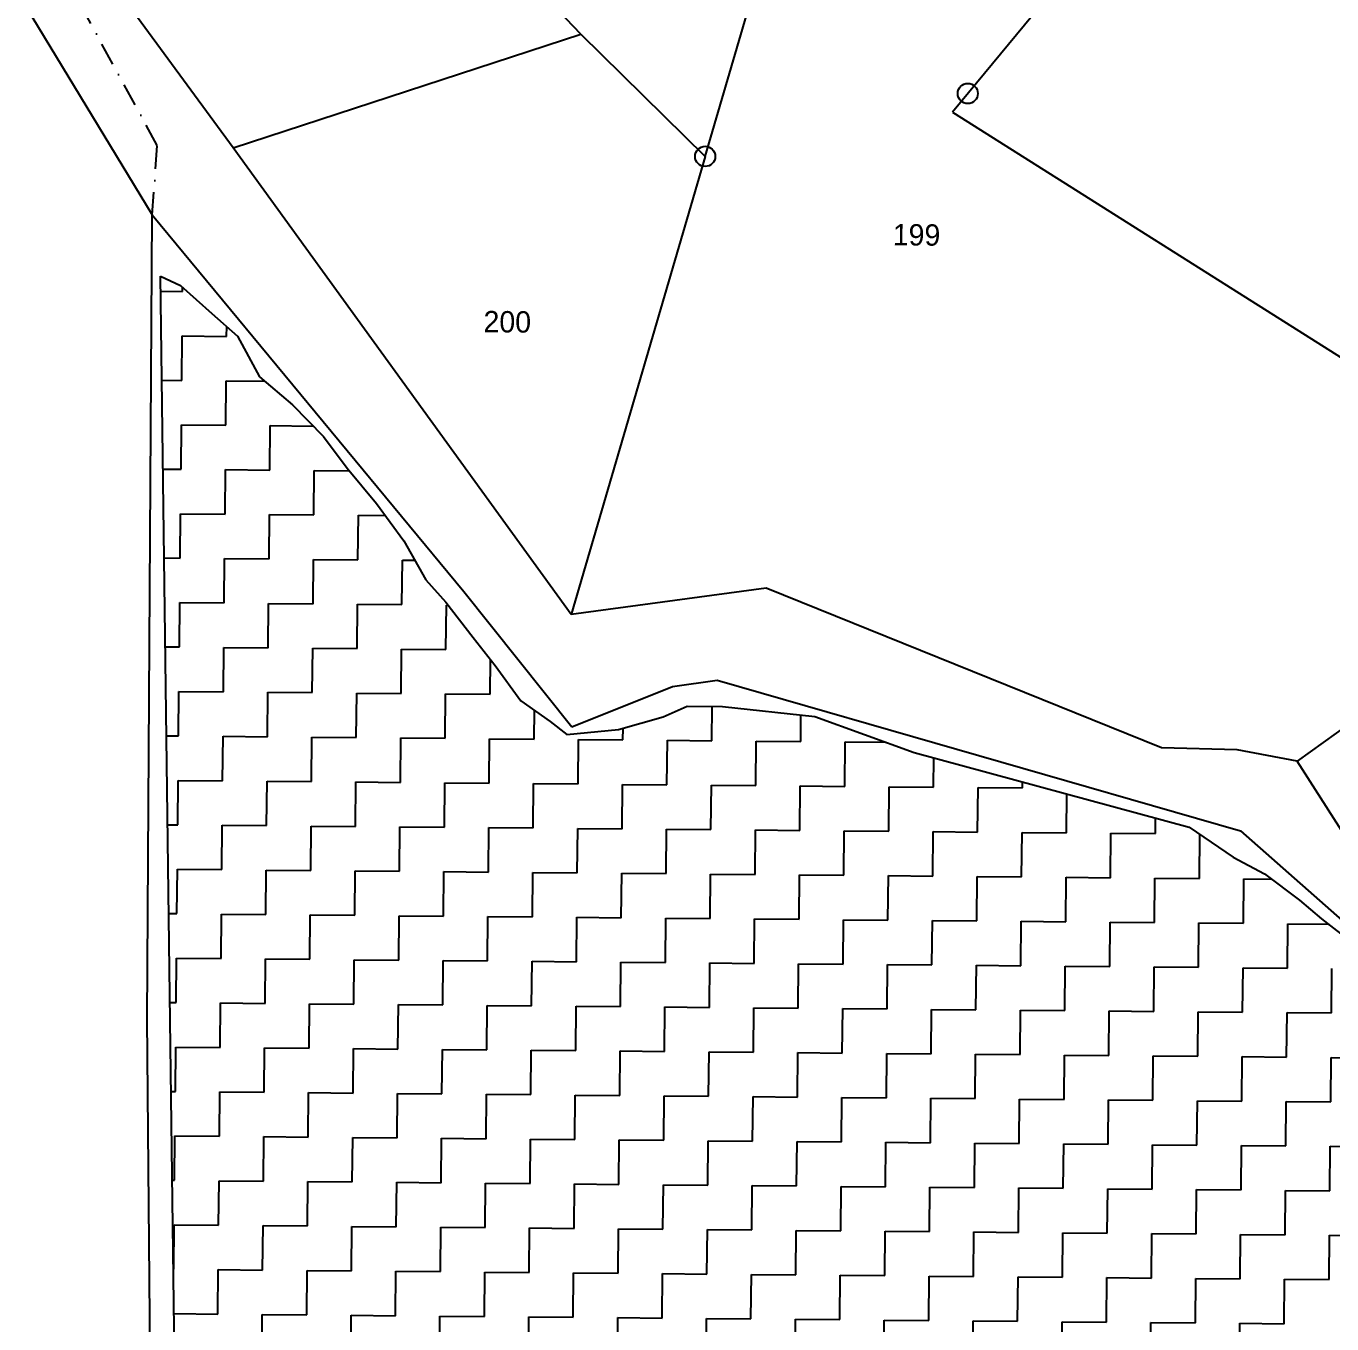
# Model space of a CAD drawing. Header units: metres. Extents: x 286188 to 288650, y 2015524 to 2018848.
# Drawn here: x 286259.2 to 286544.1, y 2016101.8 to 2016384.9 of the extents above; entities that cross this region are included whole.
import ezdxf
from ezdxf.enums import TextEntityAlignment as Align

# ---------------------------------------------------------------- set-up
doc = ezdxf.new("R2010")
doc.units = ezdxf.units.M
doc.header["$MEASUREMENT"] = 0
doc.linetypes.add('DASHDOT', pattern=[1, 0.5, -0.25, 0, -0.25])
for name, color, linetype in [('POLY_HATCH', 12, 'Continuous'), ('POLY_PARCEL', 6, 'Continuous'), ('POLY_WATER', 4, 'Continuous'), ('TEXT_PARCEL', 7, 'Continuous'), ('V_BOUND_LINE', 7, 'Continuous'), ('V_BOUND_STREAM_LINE', 7, 'DASHDOT')]:
    doc.layers.add(name, color=color, linetype=linetype)
doc.styles.add('TEXT_MAP', font='', dxfattribs={"height": 1.8})
doc.styles.get('TEXT_MAP').set_extended_font_data('Kruti Dev 050')

msp = doc.modelspace()

# ---------------------------------------------------------------- linework, layer by layer
for centre in [(286464.7, 2016370.19), (286407.4, 2016356.47)]:
    msp.add_circle(centre, 2.2)
at = {"layer": 'POLY_HATCH'}
for p, q in [((286291.9, 2016075.13), (286288.54, 2016330.35)), ((286288.54, 2016330.35), (286292.96, 2016328.29)), ((286292.96, 2016328.29), (286299.76, 2016322.18)), ((286299.76, 2016322.18), (286305.36, 2016317.29)), ((286305.36, 2016317.29), (286310.13, 2016308.38)), ((286310.13, 2016308.38), (286317.33, 2016302.27)), ((286317.33, 2016302.27), (286324.13, 2016295.35)), ((286324.13, 2016295.35), (286329.31, 2016288.45)), ((286329.31, 2016288.45), (286335.7, 2016280.73)), ((286335.7, 2016280.73), (286341.68, 2016272.61)), ((286341.68, 2016272.61), (286346.44, 2016264.1)), ((286346.44, 2016264.1), (286350.84, 2016259.22)), ((286350.84, 2016259.22), (286356.82, 2016251.5)), ((286356.82, 2016251.5), (286361.61, 2016245.41)), ((286361.61, 2016245.41), (286367.18, 2016237.7)), ((286367.18, 2016237.7), (286373.6, 2016233.21)), ((286388.51, 2016231.46), (286398.22, 2016234.19)), ((286398.22, 2016234.19), (286403.49, 2016236.57)), ((286403.49, 2016236.57), (286411.15, 2016236.5)), ((286411.15, 2016236.5), (286431.31, 2016234.3)), ((286431.31, 2016234.3), (286453.02, 2016226.44)), ((286373.6, 2016233.21), (286377.21, 2016230.35)), ((286377.21, 2016230.35), (286388.51, 2016231.46)), ((286453.02, 2016226.44), (286513, 2016210.17)), ((286513, 2016210.17), (286522.62, 2016203.63)), ((286522.62, 2016203.63), (286529.45, 2016199.94)), ((286529.45, 2016199.94), (286537.06, 2016194.23)), ((286537.06, 2016194.23), (286541.87, 2016190.15)), ((286541.87, 2016190.15), (286548.68, 2016184.85))]:
    msp.add_line(p, q, dxfattribs=at)
at = {"layer": 'POLY_HATCH', "linetype": 'Continuous'}
for p, q in [((286293.39, 2016327), (286293.39, 2016327.9)), ((286288.58, 2016327.05), (286293.39, 2016327)), ((286302.99, 2016317.22), (286303.01, 2016319.35)), ((286293.21, 2016307.61), (286293.3, 2016317.31)), ((286293.3, 2016317.31), (286302.99, 2016317.22)), ((286288.83, 2016307.65), (286293.21, 2016307.61)), ((286302.82, 2016297.83), (286302.91, 2016307.53)), ((286302.91, 2016307.53), (286311.22, 2016307.45)), ((286293.04, 2016288.22), (286293.12, 2016297.92)), ((286293.12, 2016297.92), (286302.82, 2016297.83)), ((286312.43, 2016288.05), (286312.51, 2016297.74)), ((286312.51, 2016297.74), (286321.86, 2016297.66)), ((286289.09, 2016288.26), (286293.04, 2016288.22)), ((286302.64, 2016278.44), (286302.73, 2016288.14)), ((286302.73, 2016288.14), (286312.43, 2016288.05)), ((286322.03, 2016278.27), (286322.12, 2016287.96)), ((286322.12, 2016287.96), (286329.77, 2016287.89)), ((286292.86, 2016268.84), (286292.95, 2016278.53)), ((286292.95, 2016278.53), (286302.64, 2016278.44)), ((286312.25, 2016268.66), (286312.34, 2016278.35)), ((286312.34, 2016278.35), (286322.03, 2016278.27)), ((286331.64, 2016268.48), (286331.73, 2016278.18)), ((286331.73, 2016278.18), (286337.61, 2016278.13)), ((286289.35, 2016268.87), (286292.86, 2016268.84)), ((286302.47, 2016259.05), (286302.56, 2016268.75)), ((286302.56, 2016268.75), (286312.25, 2016268.66)), ((286321.86, 2016258.88), (286321.95, 2016268.57)), ((286321.95, 2016268.57), (286331.64, 2016268.48)), ((286341.25, 2016258.7), (286341.33, 2016268.4)), ((286341.33, 2016268.4), (286344.05, 2016268.37)), ((286292.69, 2016249.45), (286292.77, 2016259.14)), ((286292.77, 2016259.14), (286302.47, 2016259.05)), ((286312.08, 2016249.27), (286312.16, 2016258.97)), ((286312.16, 2016258.97), (286321.86, 2016258.88)), ((286331.46, 2016249.1), (286331.55, 2016258.79)), ((286331.55, 2016258.79), (286341.25, 2016258.7)), ((286350.85, 2016248.92), (286350.94, 2016258.61)), ((286350.94, 2016258.61), (286351.31, 2016258.61)), ((286289.6, 2016249.47), (286292.69, 2016249.45)), ((286302.29, 2016239.66), (286302.38, 2016249.36)), ((286302.38, 2016249.36), (286312.08, 2016249.27)), ((286321.68, 2016239.49), (286321.77, 2016249.18)), ((286321.77, 2016249.18), (286331.46, 2016249.1)), ((286341.07, 2016239.31), (286341.16, 2016249.01)), ((286341.16, 2016249.01), (286350.85, 2016248.92)), ((286360.46, 2016239.14), (286360.53, 2016246.78)), ((286292.51, 2016230.06), (286292.6, 2016239.75)), ((286292.6, 2016239.75), (286302.29, 2016239.66)), ((286311.9, 2016229.88), (286311.99, 2016239.58)), ((286311.99, 2016239.58), (286321.68, 2016239.49)), ((286331.29, 2016229.71), (286331.38, 2016239.4)), ((286331.38, 2016239.4), (286341.07, 2016239.31)), ((286350.68, 2016229.53), (286350.77, 2016239.23)), ((286350.77, 2016239.23), (286360.46, 2016239.14)), ((286370.07, 2016229.36), (286370.13, 2016235.64)), ((286408.85, 2016229), (286408.92, 2016236.52)), ((286428.24, 2016228.83), (286428.29, 2016234.63)), ((286389.46, 2016229.18), (286389.48, 2016231.73)), ((286289.86, 2016230.08), (286292.51, 2016230.06)), ((286302.12, 2016220.27), (286302.21, 2016229.97)), ((286302.21, 2016229.97), (286311.9, 2016229.88)), ((286321.51, 2016220.1), (286321.59, 2016229.79)), ((286321.59, 2016229.79), (286331.29, 2016229.71)), ((286340.9, 2016219.92), (286340.98, 2016229.62)), ((286340.98, 2016229.62), (286350.68, 2016229.53)), ((286360.29, 2016219.75), (286360.37, 2016229.44)), ((286360.37, 2016229.44), (286370.07, 2016229.36)), ((286379.68, 2016219.57), (286379.76, 2016229.27)), ((286379.76, 2016229.27), (286389.46, 2016229.18)), ((286399.07, 2016219.4), (286399.15, 2016229.09)), ((286399.15, 2016229.09), (286408.85, 2016229)), ((286418.46, 2016219.22), (286418.54, 2016228.92)), ((286418.54, 2016228.92), (286428.24, 2016228.83)), ((286437.85, 2016219.05), (286437.93, 2016228.74)), ((286437.93, 2016228.74), (286446.89, 2016228.66)), ((286457.24, 2016218.87), (286457.29, 2016225.28)), ((286292.34, 2016210.67), (286292.42, 2016220.36)), ((286292.42, 2016220.36), (286302.12, 2016220.27)), ((286311.72, 2016210.49), (286311.81, 2016220.19)), ((286311.81, 2016220.19), (286321.51, 2016220.1)), ((286331.11, 2016210.32), (286331.2, 2016220.01)), ((286331.2, 2016220.01), (286340.9, 2016219.92)), ((286350.5, 2016210.14), (286350.59, 2016219.84)), ((286350.59, 2016219.84), (286360.29, 2016219.75)), ((286369.89, 2016209.97), (286369.98, 2016219.66)), ((286369.98, 2016219.66), (286379.68, 2016219.57)), ((286476.62, 2016218.7), (286476.64, 2016220.04)), ((286389.28, 2016209.79), (286389.37, 2016219.49)), ((286389.37, 2016219.49), (286399.07, 2016219.4)), ((286408.67, 2016209.62), (286408.76, 2016219.31)), ((286408.76, 2016219.31), (286418.46, 2016219.22)), ((286428.06, 2016209.44), (286428.15, 2016219.13)), ((286428.15, 2016219.13), (286437.85, 2016219.05)), ((286447.45, 2016209.26), (286447.54, 2016218.96)), ((286447.54, 2016218.96), (286457.24, 2016218.87)), ((286466.84, 2016209.09), (286466.93, 2016218.78)), ((286466.93, 2016218.78), (286476.62, 2016218.7)), ((286486.23, 2016208.91), (286486.31, 2016217.41)), ((286505.62, 2016208.74), (286505.65, 2016212.16)), ((286290.11, 2016210.69), (286292.34, 2016210.67)), ((286301.94, 2016200.88), (286302.03, 2016210.58)), ((286302.03, 2016210.58), (286311.72, 2016210.49)), ((286321.33, 2016200.71), (286321.42, 2016210.4)), ((286321.42, 2016210.4), (286331.11, 2016210.32)), ((286340.72, 2016200.53), (286340.81, 2016210.23)), ((286340.81, 2016210.23), (286350.5, 2016210.14)), ((286360.11, 2016200.36), (286360.2, 2016210.05)), ((286360.2, 2016210.05), (286369.89, 2016209.97)), ((286379.5, 2016200.18), (286379.59, 2016209.88)), ((286379.59, 2016209.88), (286389.28, 2016209.79)), ((286398.89, 2016200.01), (286398.98, 2016209.7)), ((286398.98, 2016209.7), (286408.67, 2016209.62)), ((286418.28, 2016199.83), (286418.37, 2016209.53)), ((286418.37, 2016209.53), (286428.06, 2016209.44)), ((286437.67, 2016199.66), (286437.76, 2016209.35)), ((286437.76, 2016209.35), (286447.45, 2016209.26)), ((286457.06, 2016199.48), (286457.15, 2016209.18)), ((286457.15, 2016209.18), (286466.84, 2016209.09)), ((286476.45, 2016199.31), (286476.54, 2016209)), ((286476.54, 2016209), (286486.23, 2016208.91)), ((286495.84, 2016199.13), (286495.93, 2016208.83)), ((286495.93, 2016208.83), (286505.62, 2016208.74)), ((286515.23, 2016198.96), (286515.32, 2016208.6)), ((286292.16, 2016191.28), (286292.25, 2016200.97)), ((286292.25, 2016200.97), (286301.94, 2016200.88)), ((286311.55, 2016191.1), (286311.64, 2016200.8)), ((286311.64, 2016200.8), (286321.33, 2016200.71)), ((286330.94, 2016190.93), (286331.03, 2016200.62)), ((286331.03, 2016200.62), (286340.72, 2016200.53)), ((286350.33, 2016190.75), (286350.42, 2016200.45)), ((286350.42, 2016200.45), (286360.11, 2016200.36)), ((286369.72, 2016190.58), (286369.81, 2016200.27)), ((286369.81, 2016200.27), (286379.5, 2016200.18)), ((286389.11, 2016190.4), (286389.2, 2016200.1)), ((286389.2, 2016200.1), (286398.89, 2016200.01)), ((286408.5, 2016190.23), (286408.59, 2016199.92)), ((286408.59, 2016199.92), (286418.28, 2016199.83)), ((286427.89, 2016190.05), (286427.98, 2016199.75)), ((286427.98, 2016199.75), (286437.67, 2016199.66)), ((286447.28, 2016189.88), (286447.37, 2016199.57)), ((286447.37, 2016199.57), (286457.06, 2016199.48)), ((286466.67, 2016189.7), (286466.75, 2016199.39)), ((286466.75, 2016199.39), (286476.45, 2016199.31)), ((286486.06, 2016189.52), (286486.14, 2016199.22)), ((286486.14, 2016199.22), (286495.84, 2016199.13)), ((286505.45, 2016189.35), (286505.53, 2016199.04)), ((286505.53, 2016199.04), (286515.23, 2016198.96)), ((286524.84, 2016189.17), (286524.92, 2016198.87)), ((286524.92, 2016198.87), (286530.95, 2016198.81)), ((286290.37, 2016191.29), (286292.16, 2016191.28)), ((286301.77, 2016181.49), (286301.85, 2016191.19)), ((286301.85, 2016191.19), (286311.55, 2016191.1)), ((286321.16, 2016181.32), (286321.24, 2016191.01)), ((286321.24, 2016191.01), (286330.94, 2016190.93)), ((286340.55, 2016181.14), (286340.63, 2016190.84)), ((286340.63, 2016190.84), (286350.33, 2016190.75)), ((286359.94, 2016180.97), (286360.02, 2016190.66)), ((286360.02, 2016190.66), (286369.72, 2016190.58)), ((286379.33, 2016180.79), (286379.41, 2016190.49)), ((286379.41, 2016190.49), (286389.11, 2016190.4)), ((286398.72, 2016180.62), (286398.8, 2016190.31)), ((286398.8, 2016190.31), (286408.5, 2016190.23)), ((286418.11, 2016180.44), (286418.19, 2016190.14)), ((286418.19, 2016190.14), (286427.89, 2016190.05)), ((286437.5, 2016180.27), (286437.58, 2016189.96)), ((286437.58, 2016189.96), (286447.28, 2016189.88)), ((286456.88, 2016180.09), (286456.97, 2016189.79)), ((286456.97, 2016189.79), (286466.67, 2016189.7)), ((286476.27, 2016179.92), (286476.36, 2016189.61)), ((286476.36, 2016189.61), (286486.06, 2016189.52)), ((286495.66, 2016179.74), (286495.75, 2016189.44)), ((286495.75, 2016189.44), (286505.45, 2016189.35)), ((286515.05, 2016179.57), (286515.14, 2016189.26)), ((286515.14, 2016189.26), (286524.84, 2016189.17)), ((286534.44, 2016179.39), (286534.53, 2016189.09)), ((286534.53, 2016189.09), (286543.34, 2016189.01)), ((286291.99, 2016171.89), (286292.07, 2016181.58)), ((286292.07, 2016181.58), (286301.77, 2016181.49)), ((286311.37, 2016171.71), (286311.46, 2016181.41)), ((286311.46, 2016181.41), (286321.16, 2016181.32)), ((286330.76, 2016171.54), (286330.85, 2016181.23)), ((286330.85, 2016181.23), (286340.55, 2016181.14)), ((286350.15, 2016171.36), (286350.24, 2016181.06)), ((286350.24, 2016181.06), (286359.94, 2016180.97)), ((286369.54, 2016171.19), (286369.63, 2016180.88)), ((286369.63, 2016180.88), (286379.33, 2016180.79)), ((286388.93, 2016171.01), (286389.02, 2016180.71)), ((286389.02, 2016180.71), (286398.72, 2016180.62)), ((286408.32, 2016170.84), (286408.41, 2016180.53)), ((286408.41, 2016180.53), (286418.11, 2016180.44)), ((286427.71, 2016170.66), (286427.8, 2016180.36)), ((286427.8, 2016180.36), (286437.5, 2016180.27)), ((286447.1, 2016170.49), (286447.19, 2016180.18)), ((286447.19, 2016180.18), (286456.88, 2016180.09)), ((286466.49, 2016170.31), (286466.58, 2016180.01)), ((286466.58, 2016180.01), (286476.27, 2016179.92)), ((286485.88, 2016170.14), (286485.97, 2016179.83)), ((286485.97, 2016179.83), (286495.66, 2016179.74)), ((286505.27, 2016169.96), (286505.36, 2016179.65)), ((286505.36, 2016179.65), (286515.05, 2016179.57)), ((286524.66, 2016169.78), (286524.75, 2016179.48)), ((286524.75, 2016179.48), (286534.44, 2016179.39)), ((286544.05, 2016169.61), (286544.14, 2016179.3)), ((286290.62, 2016171.9), (286291.99, 2016171.89)), ((286301.59, 2016162.1), (286301.68, 2016171.8)), ((286301.68, 2016171.8), (286311.37, 2016171.71)), ((286320.98, 2016161.93), (286321.07, 2016171.62)), ((286321.07, 2016171.62), (286330.76, 2016171.54)), ((286340.37, 2016161.75), (286340.46, 2016171.45)), ((286340.46, 2016171.45), (286350.15, 2016171.36)), ((286359.76, 2016161.58), (286359.85, 2016171.27)), ((286359.85, 2016171.27), (286369.54, 2016171.19)), ((286379.15, 2016161.4), (286379.24, 2016171.1)), ((286379.24, 2016171.1), (286388.93, 2016171.01)), ((286398.54, 2016161.23), (286398.63, 2016170.92)), ((286398.63, 2016170.92), (286408.32, 2016170.84)), ((286417.93, 2016161.05), (286418.02, 2016170.75)), ((286418.02, 2016170.75), (286427.71, 2016170.66)), ((286437.32, 2016160.88), (286437.41, 2016170.57)), ((286437.41, 2016170.57), (286447.1, 2016170.49)), ((286456.71, 2016160.7), (286456.8, 2016170.4)), ((286456.8, 2016170.4), (286466.49, 2016170.31)), ((286476.1, 2016160.53), (286476.19, 2016170.22)), ((286476.19, 2016170.22), (286485.88, 2016170.14)), ((286495.49, 2016160.35), (286495.58, 2016170.05)), ((286495.58, 2016170.05), (286505.27, 2016169.96)), ((286514.88, 2016160.18), (286514.97, 2016169.87)), ((286514.97, 2016169.87), (286524.66, 2016169.78)), ((286534.27, 2016160), (286534.36, 2016169.7)), ((286534.36, 2016169.7), (286544.05, 2016169.61)), ((286291.81, 2016152.5), (286291.9, 2016162.19)), ((286291.9, 2016162.19), (286301.59, 2016162.1)), ((286311.2, 2016152.32), (286311.29, 2016162.02)), ((286311.29, 2016162.02), (286320.98, 2016161.93)), ((286330.59, 2016152.15), (286330.68, 2016161.84)), ((286330.68, 2016161.84), (286340.37, 2016161.75)), ((286349.98, 2016151.97), (286350.07, 2016161.67)), ((286350.07, 2016161.67), (286359.76, 2016161.58)), ((286369.37, 2016151.8), (286369.46, 2016161.49)), ((286369.46, 2016161.49), (286379.15, 2016161.4)), ((286388.76, 2016151.62), (286388.85, 2016161.32)), ((286388.85, 2016161.32), (286398.54, 2016161.23)), ((286408.15, 2016151.45), (286408.24, 2016161.14)), ((286408.24, 2016161.14), (286417.93, 2016161.05)), ((286427.54, 2016151.27), (286427.63, 2016160.97)), ((286427.63, 2016160.97), (286437.32, 2016160.88)), ((286446.93, 2016151.1), (286447.01, 2016160.79)), ((286447.01, 2016160.79), (286456.71, 2016160.7)), ((286466.32, 2016150.92), (286466.4, 2016160.62)), ((286466.4, 2016160.62), (286476.1, 2016160.53)), ((286485.71, 2016150.75), (286485.79, 2016160.44)), ((286485.79, 2016160.44), (286495.49, 2016160.35)), ((286505.1, 2016150.57), (286505.18, 2016160.27)), ((286505.18, 2016160.27), (286514.88, 2016160.18)), ((286524.49, 2016150.4), (286524.57, 2016160.09)), ((286524.57, 2016160.09), (286534.27, 2016160)), ((286543.88, 2016150.22), (286543.96, 2016159.91)), ((286543.96, 2016159.91), (286553.66, 2016159.83)), ((286290.88, 2016152.51), (286291.81, 2016152.5)), ((286301.42, 2016142.71), (286301.5, 2016152.41)), ((286301.5, 2016152.41), (286311.2, 2016152.32)), ((286320.81, 2016142.54), (286320.89, 2016152.23)), ((286320.89, 2016152.23), (286330.59, 2016152.15)), ((286340.2, 2016142.36), (286340.28, 2016152.06)), ((286340.28, 2016152.06), (286349.98, 2016151.97)), ((286359.59, 2016142.19), (286359.67, 2016151.88)), ((286359.67, 2016151.88), (286369.37, 2016151.8)), ((286378.98, 2016142.01), (286379.06, 2016151.71)), ((286379.06, 2016151.71), (286388.76, 2016151.62)), ((286398.37, 2016141.84), (286398.45, 2016151.53)), ((286398.45, 2016151.53), (286408.15, 2016151.45)), ((286417.76, 2016141.66), (286417.84, 2016151.36)), ((286417.84, 2016151.36), (286427.54, 2016151.27)), ((286437.14, 2016141.49), (286437.23, 2016151.18)), ((286437.23, 2016151.18), (286446.93, 2016151.1)), ((286456.53, 2016141.31), (286456.62, 2016151.01)), ((286456.62, 2016151.01), (286466.32, 2016150.92)), ((286475.92, 2016141.14), (286476.01, 2016150.83)), ((286476.01, 2016150.83), (286485.71, 2016150.75)), ((286495.31, 2016140.96), (286495.4, 2016150.66)), ((286495.4, 2016150.66), (286505.1, 2016150.57)), ((286514.7, 2016140.79), (286514.79, 2016150.48)), ((286514.79, 2016150.48), (286524.49, 2016150.4)), ((286534.09, 2016140.61), (286534.18, 2016150.31)), ((286534.18, 2016150.31), (286543.88, 2016150.22)), ((286291.63, 2016133.11), (286291.72, 2016142.8)), ((286291.72, 2016142.8), (286301.42, 2016142.71)), ((286311.02, 2016132.93), (286311.11, 2016142.63)), ((286311.11, 2016142.63), (286320.81, 2016142.54)), ((286330.41, 2016132.76), (286330.5, 2016142.45)), ((286330.5, 2016142.45), (286340.2, 2016142.36)), ((286349.8, 2016132.58), (286349.89, 2016142.28)), ((286349.89, 2016142.28), (286359.59, 2016142.19)), ((286369.19, 2016132.41), (286369.28, 2016142.1)), ((286369.28, 2016142.1), (286378.98, 2016142.01)), ((286388.58, 2016132.23), (286388.67, 2016141.93)), ((286388.67, 2016141.93), (286398.37, 2016141.84)), ((286407.97, 2016132.06), (286408.06, 2016141.75)), ((286408.06, 2016141.75), (286417.76, 2016141.66)), ((286427.36, 2016131.88), (286427.45, 2016141.58)), ((286427.45, 2016141.58), (286437.14, 2016141.49)), ((286446.75, 2016131.71), (286446.84, 2016141.4)), ((286446.84, 2016141.4), (286456.53, 2016141.31)), ((286466.14, 2016131.53), (286466.23, 2016141.23)), ((286466.23, 2016141.23), (286475.92, 2016141.14)), ((286485.53, 2016131.36), (286485.62, 2016141.05)), ((286485.62, 2016141.05), (286495.31, 2016140.96)), ((286504.92, 2016131.18), (286505.01, 2016140.88)), ((286505.01, 2016140.88), (286514.7, 2016140.79)), ((286524.31, 2016131.01), (286524.4, 2016140.7)), ((286524.4, 2016140.7), (286534.09, 2016140.61)), ((286543.7, 2016130.83), (286543.79, 2016140.53)), ((286543.79, 2016140.53), (286553.48, 2016140.44)), ((286291.13, 2016133.11), (286291.63, 2016133.11)), ((286301.24, 2016123.32), (286301.33, 2016133.02)), ((286301.33, 2016133.02), (286311.02, 2016132.93)), ((286320.63, 2016123.15), (286320.72, 2016132.84)), ((286320.72, 2016132.84), (286330.41, 2016132.76)), ((286340.02, 2016122.97), (286340.11, 2016132.67)), ((286340.11, 2016132.67), (286349.8, 2016132.58)), ((286359.41, 2016122.8), (286359.5, 2016132.49)), ((286359.5, 2016132.49), (286369.19, 2016132.41)), ((286378.8, 2016122.62), (286378.89, 2016132.32)), ((286378.89, 2016132.32), (286388.58, 2016132.23)), ((286398.19, 2016122.45), (286398.28, 2016132.14)), ((286398.28, 2016132.14), (286407.97, 2016132.06)), ((286417.58, 2016122.27), (286417.67, 2016131.97)), ((286417.67, 2016131.97), (286427.36, 2016131.88)), ((286436.97, 2016122.1), (286437.06, 2016131.79)), ((286437.06, 2016131.79), (286446.75, 2016131.71)), ((286456.36, 2016121.92), (286456.45, 2016131.62)), ((286456.45, 2016131.62), (286466.14, 2016131.53)), ((286475.75, 2016121.75), (286475.84, 2016131.44)), ((286475.84, 2016131.44), (286485.53, 2016131.36)), ((286495.14, 2016121.57), (286495.23, 2016131.27)), ((286495.23, 2016131.27), (286504.92, 2016131.18)), ((286514.53, 2016121.4), (286514.62, 2016131.09)), ((286514.62, 2016131.09), (286524.31, 2016131.01)), ((286533.92, 2016121.22), (286534.01, 2016130.92)), ((286534.01, 2016130.92), (286543.7, 2016130.83)), ((286291.46, 2016113.72), (286291.55, 2016123.41)), ((286291.55, 2016123.41), (286301.24, 2016123.32)), ((286310.85, 2016113.54), (286310.94, 2016123.24)), ((286310.94, 2016123.24), (286320.63, 2016123.15)), ((286330.24, 2016113.37), (286330.33, 2016123.06)), ((286330.33, 2016123.06), (286340.02, 2016122.97)), ((286349.63, 2016113.19), (286349.72, 2016122.89)), ((286349.72, 2016122.89), (286359.41, 2016122.8)), ((286369.02, 2016113.02), (286369.11, 2016122.71)), ((286369.11, 2016122.71), (286378.8, 2016122.62)), ((286388.41, 2016112.84), (286388.5, 2016122.54)), ((286388.5, 2016122.54), (286398.19, 2016122.45)), ((286407.8, 2016112.67), (286407.89, 2016122.36)), ((286407.89, 2016122.36), (286417.58, 2016122.27)), ((286427.19, 2016112.49), (286427.27, 2016122.19)), ((286427.27, 2016122.19), (286436.97, 2016122.1)), ((286446.58, 2016112.32), (286446.66, 2016122.01)), ((286446.66, 2016122.01), (286456.36, 2016121.92)), ((286465.97, 2016112.14), (286466.05, 2016121.84)), ((286466.05, 2016121.84), (286475.75, 2016121.75)), ((286485.36, 2016111.97), (286485.44, 2016121.66)), ((286485.44, 2016121.66), (286495.14, 2016121.57)), ((286504.75, 2016111.79), (286504.83, 2016121.49)), ((286504.83, 2016121.49), (286514.53, 2016121.4)), ((286524.14, 2016111.62), (286524.22, 2016121.31)), ((286524.22, 2016121.31), (286533.92, 2016121.22)), ((286543.53, 2016111.44), (286543.61, 2016121.14)), ((286543.61, 2016121.14), (286553.31, 2016121.05)), ((286291.39, 2016113.72), (286291.46, 2016113.72)), ((286301.07, 2016103.94), (286301.15, 2016113.63)), ((286301.15, 2016113.63), (286310.85, 2016113.54)), ((286320.46, 2016103.76), (286320.54, 2016113.45)), ((286320.54, 2016113.45), (286330.24, 2016113.37)), ((286339.85, 2016103.58), (286339.93, 2016113.28)), ((286339.93, 2016113.28), (286349.63, 2016113.19)), ((286359.24, 2016103.41), (286359.32, 2016113.1)), ((286359.32, 2016113.1), (286369.02, 2016113.02)), ((286378.63, 2016103.23), (286378.71, 2016112.93)), ((286378.71, 2016112.93), (286388.41, 2016112.84)), ((286398.02, 2016103.06), (286398.1, 2016112.75)), ((286398.1, 2016112.75), (286407.8, 2016112.67)), ((286417.4, 2016102.88), (286417.49, 2016112.58)), ((286417.49, 2016112.58), (286427.19, 2016112.49)), ((286436.79, 2016102.71), (286436.88, 2016112.4)), ((286436.88, 2016112.4), (286446.58, 2016112.32)), ((286456.18, 2016102.53), (286456.27, 2016112.23)), ((286456.27, 2016112.23), (286465.97, 2016112.14)), ((286475.57, 2016102.36), (286475.66, 2016112.05)), ((286475.66, 2016112.05), (286485.36, 2016111.97)), ((286494.96, 2016102.18), (286495.05, 2016111.88)), ((286495.05, 2016111.88), (286504.75, 2016111.79)), ((286514.35, 2016102.01), (286514.44, 2016111.7)), ((286514.44, 2016111.7), (286524.14, 2016111.62)), ((286533.74, 2016101.83), (286533.83, 2016111.53)), ((286533.83, 2016111.53), (286543.53, 2016111.44)), ((286291.52, 2016104.02), (286301.07, 2016103.94)), ((286310.67, 2016094.15), (286310.76, 2016103.85)), ((286310.76, 2016103.85), (286320.46, 2016103.76)), ((286330.06, 2016093.98), (286330.15, 2016103.67)), ((286330.15, 2016103.67), (286339.85, 2016103.58)), ((286349.45, 2016093.8), (286349.54, 2016103.5)), ((286349.54, 2016103.5), (286359.24, 2016103.41)), ((286368.84, 2016093.63), (286368.93, 2016103.32)), ((286368.93, 2016103.32), (286378.63, 2016103.23)), ((286388.23, 2016093.45), (286388.32, 2016103.15)), ((286388.32, 2016103.15), (286398.02, 2016103.06)), ((286407.62, 2016093.28), (286407.71, 2016102.97)), ((286407.71, 2016102.97), (286417.4, 2016102.88)), ((286427.01, 2016093.1), (286427.1, 2016102.8)), ((286427.1, 2016102.8), (286436.79, 2016102.71)), ((286446.4, 2016092.93), (286446.49, 2016102.62)), ((286446.49, 2016102.62), (286456.18, 2016102.53)), ((286465.79, 2016092.75), (286465.88, 2016102.45)), ((286465.88, 2016102.45), (286475.57, 2016102.36)), ((286485.18, 2016092.58), (286485.27, 2016102.27)), ((286485.27, 2016102.27), (286494.96, 2016102.18)), ((286504.57, 2016092.4), (286504.66, 2016102.1)), ((286504.66, 2016102.1), (286514.35, 2016102.01)), ((286523.96, 2016092.23), (286524.05, 2016101.92)), ((286524.05, 2016101.92), (286533.74, 2016101.83))]:
    msp.add_line(p, q, dxfattribs=at)
at = {"layer": 'POLY_PARCEL'}
for p, q in [((286407.4, 2016356.47), (286435.37, 2016452.15)), ((286502.08, 2016415.28), (286461.35, 2016366.15)), ((286380.27, 2016383.15), (286369.61, 2016394.32)), ((286304.43, 2016358.33), (286380.27, 2016383.15)), ((286380.27, 2016383.15), (286407.4, 2016356.47)), ((286461.35, 2016366.15), (286566.01, 2016300.05)), ((286407.4, 2016356.47), (286378.16, 2016256.57)), ((286606.13, 2016274.7), (286536.56, 2016224.55))]:
    msp.add_line(p, q, dxfattribs=at)
at = {"layer": 'POLY_WATER'}
for p, q in [((286304.43, 2016358.33), (286277.27, 2016395.32)), ((286259.25, 2016389.02), (286286.76, 2016343.71)), ((286378.16, 2016256.57), (286304.43, 2016358.33)), ((286286.76, 2016343.71), (286354.73, 2016261.57)), ((286354.73, 2016261.57), (286378.34, 2016232.04)), ((286420.7, 2016262.26), (286378.16, 2016256.57)), ((286506.95, 2016227.44), (286420.7, 2016262.26)), ((286378.34, 2016232.04), (286400.27, 2016240.82)), ((286400.27, 2016240.82), (286410, 2016242.19)), ((286410, 2016242.19), (286524.17, 2016209.33)), ((286523.46, 2016227.05), (286506.95, 2016227.44)), ((286536.56, 2016224.55), (286523.46, 2016227.05)), ((286549.71, 2016204), (286536.56, 2016224.55)), ((286524.17, 2016209.33), (286550.67, 2016186.04))]:
    msp.add_line(p, q, dxfattribs=at)
at = {"layer": 'V_BOUND_LINE'}
for p, q in [((286285.64, 2016168.26), (286286.76, 2016343.71)), ((286286.37, 2016087.22), (286285.64, 2016168.26))]:
    msp.add_line(p, q, dxfattribs=at)
at = {"layer": 'V_BOUND_STREAM_LINE', "ltscale": 10}
for p, q in [((286287.85, 2016358.86), (286267.79, 2016395.68)), ((286286.76, 2016343.71), (286287.85, 2016358.86))]:
    msp.add_line(p, q, dxfattribs=at)

# ---------------------------------------------------------------- texts
at = {"layer": 'TEXT_PARCEL', "style": 'TEXT_MAP'}
for s, p in [('199', (286453.52, 2016339.36)), ('200', (286364.23, 2016320.4))]:
    msp.add_text(s, height=4.654, rotation=359.4824, dxfattribs=at).set_placement(p, align=Align.MIDDLE)

doc.saveas('drawing.dxf')
